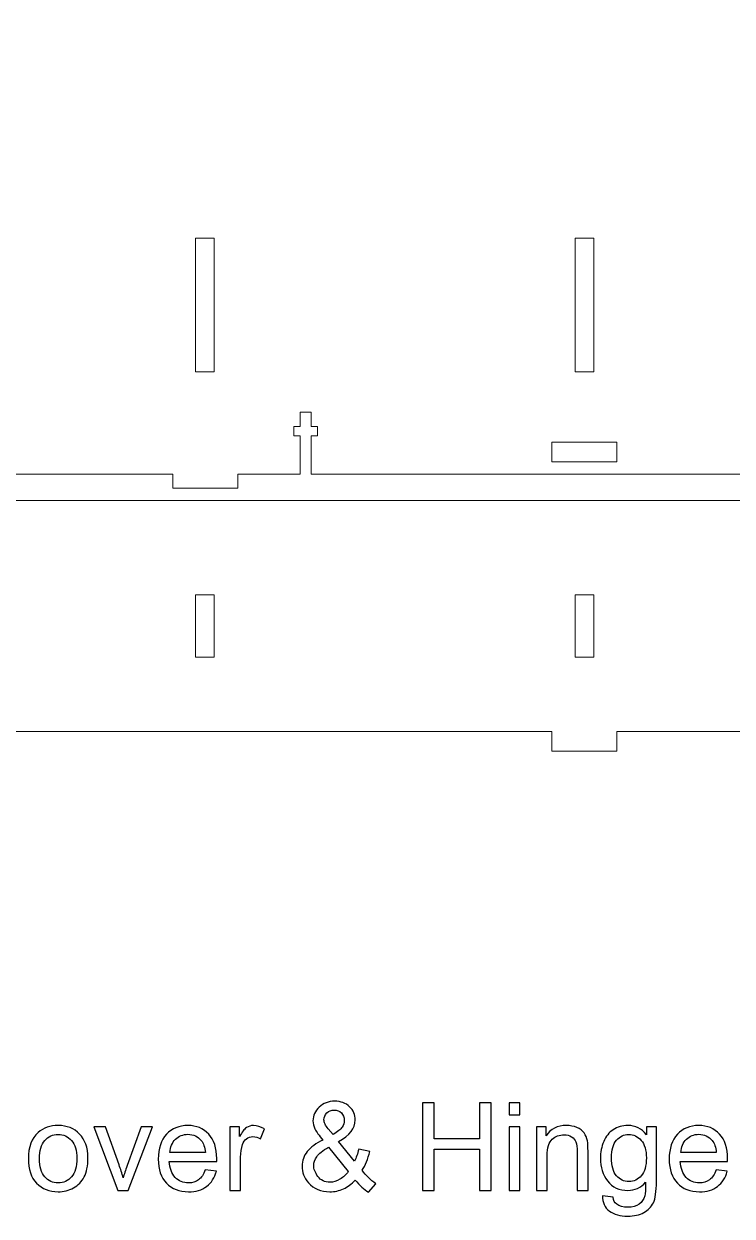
# Model space of a CAD drawing. Header units: centimetres. Extents: x -49.2 to 49.2, y -49.4 to 49.4.
# Drawn here: x 15.51 to 26.89, y 11.04 to 30.21 of the extents above; entities that cross this region are included whole.
import ezdxf

# ---------------------------------------------------------------- set-up
doc = ezdxf.new("R2010")
doc.units = ezdxf.units.CM
doc.header["$MEASUREMENT"] = 0
doc.layers.add('layer 1', color=7, linetype='Continuous')

msp = doc.modelspace()

# ---------------------------------------------------------------- linework, layer by layer
at = {"layer": 'layer 1', "color": 250, "lineweight": 0}
for points, knots in [([(12.31742, 22.74569), (12.31742, 22.74569), (12.31742, 23.50875), (12.31742, 23.50875), (12.31742, 23.50875), (12.31742, 23.50875), (12.00242, 23.50875), (12.00242, 23.50875), (12.00242, 23.50875), (12.00242, 24.84467), (12.00242, 25.43116), (12.00242, 26.76708), (12.00242, 26.76708), (12.00242, 26.76708), (12.31742, 26.76708), (12.31742, 26.76708), (12.31742, 26.76708), (12.31742, 26.76708), (12.31742, 27.81319), (12.31742, 27.81319), (12.31742, 27.81319), (12.31742, 27.81319), (12.00242, 27.81319), (12.00242, 27.81319), (12.00242, 27.81319), (12.00242, 31.34978), (12.00242, 34.67284), (12.00242, 37.52819), (12.00242, 37.52819), (12.00242, 37.52819), (12.31742, 37.52819), (12.31742, 37.52819), (12.31742, 37.52819), (12.31742, 37.52819), (12.31742, 38.5743), (12.31742, 38.5743), (12.31742, 38.5743), (12.31742, 38.5743), (12.00242, 38.5743), (12.00242, 38.5743), (12.00242, 38.5743), (12.00242, 39.91022), (12.00242, 40.49671), (12.00242, 41.83263), (12.00242, 41.83263), (12.00242, 41.83263), (12.31742, 41.83263), (12.31742, 41.83263), (12.31742, 41.83263), (12.31742, 41.83263), (12.31742, 42.37069), (12.31742, 42.37069), (12.31742, 42.37069), (12.31742, 42.37069), (12.85513, 42.37069), (12.85513, 42.37069), (12.85513, 42.37069), (12.85513, 42.37069), (12.85513, 42.05569), (12.85513, 42.05569), (12.85513, 42.05569), (14.99499, 42.05569), (16.19796, 42.05569), (17.90221, 42.05569), (17.90221, 42.05569), (17.90221, 42.05569), (17.90221, 42.37069), (17.90221, 42.37069), (17.90221, 42.37069), (17.90221, 42.37069), (18.94763, 42.37069), (18.94763, 42.37069), (18.94763, 42.37069), (18.94763, 42.37069), (18.94763, 42.05569), (18.94763, 42.05569), (18.94763, 42.05569), (22.89567, 42.05569), (26.13917, 42.05569), (30.08721, 42.05569), (30.08721, 42.05569), (30.08721, 42.05569), (30.08721, 42.37069), (30.08721, 42.37069), (30.08721, 42.37069), (30.08721, 42.37069), (31.13263, 42.37069), (31.13263, 42.37069), (31.13263, 42.37069), (31.13263, 42.37069), (31.13263, 42.05569), (31.13263, 42.05569), (31.13263, 42.05569), (32.83688, 42.05569), (34.03985, 42.05569), (36.17971, 42.05569), (36.17971, 42.05569), (36.17971, 42.05569), (36.17971, 42.37069), (36.17971, 42.37069), (36.17971, 42.37069), (36.17971, 42.37069), (36.71742, 42.37069), (36.71742, 42.37069), (36.71742, 42.37069), (36.71742, 42.37069), (36.71742, 41.83263), (36.71742, 41.83263), (36.71742, 41.83263), (36.71742, 41.83263), (37.03242, 41.83263), (37.03242, 41.83263), (37.03242, 41.83263), (37.03242, 40.49671), (37.03242, 39.91022), (37.03242, 38.5743), (37.03242, 38.5743), (37.03242, 38.5743), (36.71742, 38.5743), (36.71742, 38.5743), (36.71742, 38.5743), (36.71742, 38.5743), (36.71742, 37.52819), (36.71742, 37.52819), (36.71742, 37.52819), (36.71742, 37.52819), (37.03242, 37.52819), (37.03242, 37.52819), (37.03242, 37.52819), (37.03242, 34.67284), (37.03242, 31.34978), (37.03242, 27.81319), (37.03242, 27.81319), (37.03242, 27.81319), (36.71742, 27.81319), (36.71742, 27.81319), (36.71742, 27.81319), (36.71742, 27.81319), (36.71742, 26.76708), (36.71742, 26.76708), (36.71742, 26.76708), (36.71742, 26.76708), (37.03242, 26.76708), (37.03242, 26.76708), (37.03242, 26.76708), (37.03242, 25.43116), (37.03242, 24.84467), (37.03242, 23.50875), (37.03242, 23.50875), (37.03242, 23.50875), (36.71742, 23.50875), (36.71742, 23.50875), (36.71742, 23.50875), (36.71742, 23.50875), (36.71742, 22.74569), (36.71742, 22.74569), (36.71742, 22.74569), (36.71742, 22.74569), (36.17971, 22.74569), (36.17971, 22.74569), (36.17971, 22.74569), (36.17971, 22.74569), (36.17971, 22.97069), (36.17971, 22.97069), (36.17971, 22.97069), (34.03985, 22.97069), (32.83688, 22.97069), (31.13263, 22.97069), (31.13263, 22.97069), (31.13263, 22.97069), (31.13263, 22.74569), (31.13263, 22.74569), (31.13263, 22.74569), (31.13263, 22.74569), (30.08721, 22.74569), (30.08721, 22.74569), (30.08721, 22.74569), (30.08721, 22.74569), (30.08721, 22.97069), (30.08721, 22.97069), (30.08721, 22.97069), (30.08721, 22.97069), (29.08721, 22.97069), (29.08721, 22.97069), (29.08721, 22.97069), (29.08721, 22.97069), (29.08721, 23.58569), (29.08721, 23.58569), (29.08721, 23.58569), (29.08721, 23.58569), (29.1872, 23.58569), (29.1872, 23.58569), (29.1872, 23.58569), (29.1872, 23.58569), (29.1872, 23.73569), (29.1872, 23.73569), (29.1872, 23.73569), (29.1872, 23.73569), (29.08721, 23.73569), (29.08721, 23.73569), (29.08721, 23.73569), (29.08721, 23.73569), (29.08721, 23.97069), (29.08721, 23.97069), (29.08721, 23.97069), (29.08721, 23.97069), (28.90721, 23.97069), (28.90721, 23.97069), (28.90721, 23.97069), (28.90721, 23.97069), (28.90721, 23.73569), (28.90721, 23.73569), (28.90721, 23.73569), (28.90721, 23.73569), (28.8072, 23.73569), (28.8072, 23.73569), (28.8072, 23.73569), (28.8072, 23.73569), (28.8072, 23.58569), (28.8072, 23.58569), (28.8072, 23.58569), (28.8072, 23.58569), (28.90721, 23.58569), (28.90721, 23.58569), (28.90721, 23.58569), (28.90721, 23.58569), (28.90721, 22.97069), (28.90721, 22.97069), (28.90721, 22.97069), (28.90721, 22.97069), (20.12763, 22.97069), (20.12763, 22.97069), (20.12763, 22.97069), (20.12763, 22.97069), (20.12763, 23.58569), (20.12763, 23.58569), (20.12763, 23.58569), (20.12763, 23.58569), (20.22762, 23.58569), (20.22762, 23.58569), (20.22762, 23.58569), (20.22762, 23.58569), (20.22762, 23.73569), (20.22762, 23.73569), (20.22762, 23.73569), (20.22762, 23.73569), (20.12763, 23.73569), (20.12763, 23.73569), (20.12763, 23.73569), (20.12763, 23.73569), (20.12763, 23.97069), (20.12763, 23.97069), (20.12763, 23.97069), (20.12763, 23.97069), (19.94763, 23.97069), (19.94763, 23.97069), (19.94763, 23.97069), (19.94763, 23.97069), (19.94763, 23.73569), (19.94763, 23.73569), (19.94763, 23.73569), (19.94763, 23.73569), (19.84762, 23.73569), (19.84762, 23.73569), (19.84762, 23.73569), (19.84762, 23.73569), (19.84762, 23.58569), (19.84762, 23.58569), (19.84762, 23.58569), (19.84762, 23.58569), (19.94763, 23.58569), (19.94763, 23.58569), (19.94763, 23.58569), (19.94763, 23.58569), (19.94763, 22.97069), (19.94763, 22.97069), (19.94763, 22.97069), (19.94763, 22.97069), (18.94763, 22.97069), (18.94763, 22.97069), (18.94763, 22.97069), (18.94763, 22.97069), (18.94763, 22.74569), (18.94763, 22.74569), (18.94763, 22.74569), (18.94763, 22.74569), (17.90221, 22.74569), (17.90221, 22.74569), (17.90221, 22.74569), (17.90221, 22.74569), (17.90221, 22.97069), (17.90221, 22.97069), (17.90221, 22.97069), (16.19796, 22.97069), (14.99499, 22.97069), (12.85513, 22.97069), (12.85513, 22.97069), (12.85513, 22.97069), (12.85513, 22.74569), (12.85513, 22.74569), (12.85513, 22.74569), (12.85513, 22.74569), (12.31742, 22.74569), (12.31742, 22.74569)], [0, 0, 0, 0, 0.01298701, 0.01298701, 0.01298701, 0.01298701, 0.02597403, 0.02597403, 0.02597403, 0.02597403, 0.03896104, 0.03896104, 0.03896104, 0.03896104, 0.05194805, 0.05194805, 0.05194805, 0.05194805, 0.06493506, 0.06493506, 0.06493506, 0.06493506, 0.07792208, 0.07792208, 0.07792208, 0.07792208, 0.09090909, 0.09090909, 0.09090909, 0.09090909, 0.1038961, 0.1038961, 0.1038961, 0.1038961, 0.11688312, 0.11688312, 0.11688312, 0.11688312, 0.12987013, 0.12987013, 0.12987013, 0.12987013, 0.14285714, 0.14285714, 0.14285714, 0.14285714, 0.15584416, 0.15584416, 0.15584416, 0.15584416, 0.16883117, 0.16883117, 0.16883117, 0.16883117, 0.18181818, 0.18181818, 0.18181818, 0.18181818, 0.19480519, 0.19480519, 0.19480519, 0.19480519, 0.20779221, 0.20779221, 0.20779221, 0.20779221, 0.22077922, 0.22077922, 0.22077922, 0.22077922, 0.23376623, 0.23376623, 0.23376623, 0.23376623, 0.24675325, 0.24675325, 0.24675325, 0.24675325, 0.25974026, 0.25974026, 0.25974026, 0.25974026, 0.27272727, 0.27272727, 0.27272727, 0.27272727, 0.28571429, 0.28571429, 0.28571429, 0.28571429, 0.2987013, 0.2987013, 0.2987013, 0.2987013, 0.31168831, 0.31168831, 0.31168831, 0.31168831, 0.32467532, 0.32467532, 0.32467532, 0.32467532, 0.33766234, 0.33766234, 0.33766234, 0.33766234, 0.35064935, 0.35064935, 0.35064935, 0.35064935, 0.36363636, 0.36363636, 0.36363636, 0.36363636, 0.37662338, 0.37662338, 0.37662338, 0.37662338, 0.38961039, 0.38961039, 0.38961039, 0.38961039, 0.4025974, 0.4025974, 0.4025974, 0.4025974, 0.41558442, 0.41558442, 0.41558442, 0.41558442, 0.42857143, 0.42857143, 0.42857143, 0.42857143, 0.44155844, 0.44155844, 0.44155844, 0.44155844, 0.45454545, 0.45454545, 0.45454545, 0.45454545, 0.46753247, 0.46753247, 0.46753247, 0.46753247, 0.48051948, 0.48051948, 0.48051948, 0.48051948, 0.49350649, 0.49350649, 0.49350649, 0.49350649, 0.50649351, 0.50649351, 0.50649351, 0.50649351, 0.51948052, 0.51948052, 0.51948052, 0.51948052, 0.53246753, 0.53246753, 0.53246753, 0.53246753, 0.54545455, 0.54545455, 0.54545455, 0.54545455, 0.55844156, 0.55844156, 0.55844156, 0.55844156, 0.57142857, 0.57142857, 0.57142857, 0.57142857, 0.58441558, 0.58441558, 0.58441558, 0.58441558, 0.5974026, 0.5974026, 0.5974026, 0.5974026, 0.61038961, 0.61038961, 0.61038961, 0.61038961, 0.62337662, 0.62337662, 0.62337662, 0.62337662, 0.63636364, 0.63636364, 0.63636364, 0.63636364, 0.64935065, 0.64935065, 0.64935065, 0.64935065, 0.66233766, 0.66233766, 0.66233766, 0.66233766, 0.67532468, 0.67532468, 0.67532468, 0.67532468, 0.68831169, 0.68831169, 0.68831169, 0.68831169, 0.7012987, 0.7012987, 0.7012987, 0.7012987, 0.71428571, 0.71428571, 0.71428571, 0.71428571, 0.72727273, 0.72727273, 0.72727273, 0.72727273, 0.74025974, 0.74025974, 0.74025974, 0.74025974, 0.75324675, 0.75324675, 0.75324675, 0.75324675, 0.76623377, 0.76623377, 0.76623377, 0.76623377, 0.77922078, 0.77922078, 0.77922078, 0.77922078, 0.79220779, 0.79220779, 0.79220779, 0.79220779, 0.80519481, 0.80519481, 0.80519481, 0.80519481, 0.81818182, 0.81818182, 0.81818182, 0.81818182, 0.83116883, 0.83116883, 0.83116883, 0.83116883, 0.84415584, 0.84415584, 0.84415584, 0.84415584, 0.85714286, 0.85714286, 0.85714286, 0.85714286, 0.87012987, 0.87012987, 0.87012987, 0.87012987, 0.88311688, 0.88311688, 0.88311688, 0.88311688, 0.8961039, 0.8961039, 0.8961039, 0.8961039, 0.90909091, 0.90909091, 0.90909091, 0.90909091, 0.92207792, 0.92207792, 0.92207792, 0.92207792, 0.93506494, 0.93506494, 0.93506494, 0.93506494, 0.94805195, 0.94805195, 0.94805195, 0.94805195, 0.96103896, 0.96103896, 0.96103896, 0.96103896, 0.97402597, 0.97402597, 0.97402597, 0.97402597, 1, 1, 1, 1]), ([(18.56742, 26.76708), (18.56742, 26.76708), (18.26742, 26.76708), (18.26742, 26.76708), (18.26742, 26.76708), (18.26742, 26.76708), (18.26742, 24.61486), (18.26742, 24.61486), (18.26742, 24.61486), (18.26742, 24.61486), (18.56742, 24.61486), (18.56742, 24.61486), (18.56742, 24.61486), (18.56742, 24.61486), (18.56742, 26.76708), (18.56742, 26.76708)], [0, 0, 0, 0, 0.2, 0.2, 0.2, 0.2, 0.4, 0.4, 0.4, 0.4, 0.6, 0.6, 0.6, 0.6, 1, 1, 1, 1]), ([(24.66742, 26.76708), (24.66742, 26.76708), (24.36742, 26.76708), (24.36742, 26.76708), (24.36742, 26.76708), (24.36742, 26.76708), (24.36742, 24.61486), (24.36742, 24.61486), (24.36742, 24.61486), (24.36742, 24.61486), (24.66742, 24.61486), (24.66742, 24.61486), (24.66742, 24.61486), (24.66742, 24.61486), (24.66742, 26.76708), (24.66742, 26.76708)], [0, 0, 0, 0, 0.2, 0.2, 0.2, 0.2, 0.4, 0.4, 0.4, 0.4, 0.6, 0.6, 0.6, 0.6, 1, 1, 1, 1]), ([(25.04013, 23.48569), (25.04013, 23.48569), (23.99471, 23.48569), (23.99471, 23.48569), (23.99471, 23.48569), (23.99471, 23.48569), (23.99471, 23.17069), (23.99471, 23.17069), (23.99471, 23.17069), (23.99471, 23.17069), (25.04013, 23.17069), (25.04013, 23.17069), (25.04013, 23.17069), (25.04013, 23.17069), (25.04013, 23.48569), (25.04013, 23.48569)], [0, 0, 0, 0, 0.2, 0.2, 0.2, 0.2, 0.4, 0.4, 0.4, 0.4, 0.6, 0.6, 0.6, 0.6, 1, 1, 1, 1]), ([(12.31742, 18.83069), (12.31742, 18.83069), (12.31742, 21.44194), (12.31742, 21.44194), (12.31742, 21.44194), (12.31742, 21.44194), (12.00242, 21.44194), (12.00242, 21.44194), (12.00242, 21.44194), (12.00242, 21.44194), (12.00242, 22.16194), (12.00242, 22.16194), (12.00242, 22.16194), (12.00242, 22.16194), (12.31742, 22.16194), (12.31742, 22.16194), (12.31742, 22.16194), (12.31742, 22.16194), (12.31742, 22.54569), (12.31742, 22.54569), (12.31742, 22.54569), (20.45075, 22.54569), (28.58409, 22.54569), (36.71742, 22.54569), (36.71742, 22.54569), (36.71742, 22.54569), (36.71742, 22.16194), (36.71742, 22.16194), (36.71742, 22.16194), (36.71742, 22.16194), (37.03242, 22.16194), (37.03242, 22.16194), (37.03242, 22.16194), (37.03242, 22.16194), (37.03242, 21.44194), (37.03242, 21.44194), (37.03242, 21.44194), (37.03242, 21.44194), (36.71742, 21.44194), (36.71742, 21.44194), (36.71742, 21.44194), (36.71742, 21.44194), (36.71742, 18.83069), (36.71742, 18.83069), (36.71742, 18.83069), (36.71742, 18.83069), (36.17971, 18.83069), (36.17971, 18.83069), (36.17971, 18.83069), (36.17971, 18.83069), (36.17971, 18.51569), (36.17971, 18.51569), (36.17971, 18.51569), (36.17971, 18.51569), (35.13429, 18.51569), (35.13429, 18.51569), (35.13429, 18.51569), (35.13429, 18.51569), (35.13429, 18.83069), (35.13429, 18.83069), (35.13429, 18.83069), (35.13429, 18.83069), (25.04013, 18.83069), (25.04013, 18.83069), (25.04013, 18.83069), (25.04013, 18.83069), (25.04013, 18.51569), (25.04013, 18.51569), (25.04013, 18.51569), (25.04013, 18.51569), (23.99471, 18.51569), (23.99471, 18.51569), (23.99471, 18.51569), (23.99471, 18.51569), (23.99471, 18.83069), (23.99471, 18.83069), (23.99471, 18.83069), (23.99471, 18.83069), (13.90055, 18.83069), (13.90055, 18.83069), (13.90055, 18.83069), (13.90055, 18.83069), (13.90055, 18.51569), (13.90055, 18.51569), (13.90055, 18.51569), (13.90055, 18.51569), (12.85513, 18.51569), (12.85513, 18.51569), (12.85513, 18.51569), (12.85513, 18.51569), (12.85513, 18.83069), (12.85513, 18.83069), (12.85513, 18.83069), (12.85513, 18.83069), (12.31742, 18.83069), (12.31742, 18.83069)], [0, 0, 0, 0, 0.04, 0.04, 0.04, 0.04, 0.08, 0.08, 0.08, 0.08, 0.12, 0.12, 0.12, 0.12, 0.16, 0.16, 0.16, 0.16, 0.2, 0.2, 0.2, 0.2, 0.24, 0.24, 0.24, 0.24, 0.28, 0.28, 0.28, 0.28, 0.32, 0.32, 0.32, 0.32, 0.36, 0.36, 0.36, 0.36, 0.4, 0.4, 0.4, 0.4, 0.44, 0.44, 0.44, 0.44, 0.48, 0.48, 0.48, 0.48, 0.52, 0.52, 0.52, 0.52, 0.56, 0.56, 0.56, 0.56, 0.6, 0.6, 0.6, 0.6, 0.64, 0.64, 0.64, 0.64, 0.68, 0.68, 0.68, 0.68, 0.72, 0.72, 0.72, 0.72, 0.76, 0.76, 0.76, 0.76, 0.8, 0.8, 0.8, 0.8, 0.84, 0.84, 0.84, 0.84, 0.88, 0.88, 0.88, 0.88, 0.92, 0.92, 0.92, 0.92, 1, 1, 1, 1]), ([(18.56742, 21.03069), (18.56742, 21.03069), (18.26742, 21.03069), (18.26742, 21.03069), (18.26742, 21.03069), (18.26742, 21.03069), (18.26742, 20.03069), (18.26742, 20.03069), (18.26742, 20.03069), (18.26742, 20.03069), (18.56742, 20.03069), (18.56742, 20.03069), (18.56742, 20.03069), (18.56742, 20.03069), (18.56742, 21.03069), (18.56742, 21.03069)], [0, 0, 0, 0, 0.2, 0.2, 0.2, 0.2, 0.4, 0.4, 0.4, 0.4, 0.6, 0.6, 0.6, 0.6, 1, 1, 1, 1]), ([(24.66742, 21.03069), (24.66742, 21.03069), (24.36742, 21.03069), (24.36742, 21.03069), (24.36742, 21.03069), (24.36742, 21.03069), (24.36742, 20.03069), (24.36742, 20.03069), (24.36742, 20.03069), (24.36742, 20.03069), (24.66742, 20.03069), (24.66742, 20.03069), (24.66742, 20.03069), (24.66742, 20.03069), (24.66742, 21.03069), (24.66742, 21.03069)], [0, 0, 0, 0, 0.2, 0.2, 0.2, 0.2, 0.4, 0.4, 0.4, 0.4, 0.6, 0.6, 0.6, 0.6, 1, 1, 1, 1])]:
    msp.add_open_spline(points, degree=3, knots=knots, dxfattribs=at)
at = {"layer": 'layer 1', "color": 250}
for points, knots in [([(20.83209, 11.62014), (20.77495, 11.55709), (20.71256, 11.50981), (20.64524, 11.47828), (20.64524, 11.47828), (20.57793, 11.44676), (20.50503, 11.431), (20.42654, 11.431), (20.42654, 11.431), (20.28206, 11.431), (20.16745, 11.4796), (20.08273, 11.5768), (20.08273, 11.5768), (20.0141, 11.65626), (19.97962, 11.7446), (19.97962, 11.84246), (19.97962, 11.84246), (19.97962, 11.92948), (20.00753, 12.00796), (20.06369, 12.0779), (20.06369, 12.0779), (20.11984, 12.14818), (20.2039, 12.20958), (20.31522, 12.26278), (20.31522, 12.26278), (20.25119, 12.33568), (20.2085, 12.39512), (20.18716, 12.44076), (20.18716, 12.44076), (20.16581, 12.48608), (20.15498, 12.53008), (20.15498, 12.57244), (20.15498, 12.57244), (20.15498, 12.65716), (20.18814, 12.73072), (20.2548, 12.79311), (20.2548, 12.79311), (20.32114, 12.85583), (20.40487, 12.88703), (20.50601, 12.88703), (20.50601, 12.88703), (20.60223, 12.88703), (20.68137, 12.85747), (20.74277, 12.79836), (20.74277, 12.79836), (20.80418, 12.73926), (20.83472, 12.668), (20.83472, 12.58525), (20.83472, 12.58525), (20.83472, 12.45094), (20.7454, 12.33601), (20.56643, 12.24111), (20.56643, 12.24111), (20.56643, 12.24111), (20.82191, 11.92061), (20.82191, 11.92061), (20.82191, 11.92061), (20.85114, 11.97709), (20.8738, 12.04244), (20.88989, 12.11698), (20.88989, 12.11698), (20.88989, 12.11698), (21.06918, 12.07823), (21.06918, 12.07823), (21.06918, 12.07823), (21.03831, 11.95542), (20.99661, 11.85493), (20.94374, 11.77645), (20.94374, 11.77645), (21.00843, 11.69074), (21.08199, 11.61883), (21.16375, 11.56038), (21.16375, 11.56038), (21.16375, 11.56038), (21.04751, 11.42312), (21.04751, 11.42312), (21.04751, 11.42312), (20.97789, 11.46745), (20.90631, 11.53345), (20.83209, 11.62014)], [0, 0, 0, 0, 0.04761905, 0.04761905, 0.04761905, 0.04761905, 0.0952381, 0.0952381, 0.0952381, 0.0952381, 0.14285714, 0.14285714, 0.14285714, 0.14285714, 0.19047619, 0.19047619, 0.19047619, 0.19047619, 0.23809524, 0.23809524, 0.23809524, 0.23809524, 0.28571429, 0.28571429, 0.28571429, 0.28571429, 0.33333333, 0.33333333, 0.33333333, 0.33333333, 0.38095238, 0.38095238, 0.38095238, 0.38095238, 0.42857143, 0.42857143, 0.42857143, 0.42857143, 0.47619048, 0.47619048, 0.47619048, 0.47619048, 0.52380952, 0.52380952, 0.52380952, 0.52380952, 0.57142857, 0.57142857, 0.57142857, 0.57142857, 0.61904762, 0.61904762, 0.61904762, 0.61904762, 0.66666667, 0.66666667, 0.66666667, 0.66666667, 0.71428571, 0.71428571, 0.71428571, 0.71428571, 0.76190476, 0.76190476, 0.76190476, 0.76190476, 0.80952381, 0.80952381, 0.80952381, 0.80952381, 0.85714286, 0.85714286, 0.85714286, 0.85714286, 0.9047619, 0.9047619, 0.9047619, 0.9047619, 1, 1, 1, 1]), ([(21.91607, 11.45267), (21.91607, 11.45267), (21.91607, 12.86338), (21.91607, 12.86338), (21.91607, 12.86338), (21.91607, 12.86338), (22.10325, 12.86338), (22.10325, 12.86338), (22.10325, 12.86338), (22.10325, 12.86338), (22.10325, 12.28215), (22.10325, 12.28215), (22.10325, 12.28215), (22.10325, 12.28215), (22.83225, 12.28215), (22.83225, 12.28215), (22.83225, 12.28215), (22.83225, 12.28215), (22.83225, 12.86338), (22.83225, 12.86338), (22.83225, 12.86338), (22.83225, 12.86338), (23.01942, 12.86338), (23.01942, 12.86338), (23.01942, 12.86338), (23.01942, 12.86338), (23.01942, 11.45267), (23.01942, 11.45267), (23.01942, 11.45267), (23.01942, 11.45267), (22.83225, 11.45267), (22.83225, 11.45267), (22.83225, 11.45267), (22.83225, 11.45267), (22.83225, 12.11665), (22.83225, 12.11665), (22.83225, 12.11665), (22.83225, 12.11665), (22.10325, 12.11665), (22.10325, 12.11665), (22.10325, 12.11665), (22.10325, 12.11665), (22.10325, 11.45267), (22.10325, 11.45267), (22.10325, 11.45267), (22.10325, 11.45267), (21.91607, 11.45267), (21.91607, 11.45267)], [0, 0, 0, 0, 0.07692308, 0.07692308, 0.07692308, 0.07692308, 0.15384615, 0.15384615, 0.15384615, 0.15384615, 0.23076923, 0.23076923, 0.23076923, 0.23076923, 0.30769231, 0.30769231, 0.30769231, 0.30769231, 0.38461538, 0.38461538, 0.38461538, 0.38461538, 0.46153846, 0.46153846, 0.46153846, 0.46153846, 0.53846154, 0.53846154, 0.53846154, 0.53846154, 0.61538462, 0.61538462, 0.61538462, 0.61538462, 0.69230769, 0.69230769, 0.69230769, 0.69230769, 0.76923077, 0.76923077, 0.76923077, 0.76923077, 0.84615385, 0.84615385, 0.84615385, 0.84615385, 1, 1, 1, 1]), ([(23.30938, 12.66636), (23.30938, 12.66636), (23.30938, 12.86338), (23.30938, 12.86338), (23.30938, 12.86338), (23.30938, 12.86338), (23.48276, 12.86338), (23.48276, 12.86338), (23.48276, 12.86338), (23.48276, 12.86338), (23.48276, 12.66636), (23.48276, 12.66636), (23.48276, 12.66636), (23.48276, 12.66636), (23.30938, 12.66636), (23.30938, 12.66636)], [0, 0, 0, 0, 0.2, 0.2, 0.2, 0.2, 0.4, 0.4, 0.4, 0.4, 0.6, 0.6, 0.6, 0.6, 1, 1, 1, 1]), ([(20.47744, 12.35275), (20.55297, 12.39741), (20.60157, 12.43616), (20.6239, 12.46966), (20.6239, 12.46966), (20.64623, 12.50315), (20.65739, 12.54026), (20.65739, 12.58098), (20.65739, 12.58098), (20.65739, 12.62925), (20.64196, 12.66865), (20.61142, 12.69919), (20.61142, 12.69919), (20.58088, 12.72973), (20.54246, 12.74517), (20.49682, 12.74517), (20.49682, 12.74517), (20.44986, 12.74517), (20.41045, 12.73006), (20.37926, 12.69985), (20.37926, 12.69985), (20.34806, 12.66964), (20.3323, 12.63253), (20.3323, 12.58853), (20.3323, 12.58853), (20.3323, 12.56686), (20.33788, 12.54354), (20.34938, 12.51957), (20.34938, 12.51957), (20.36054, 12.49527), (20.37729, 12.46966), (20.39995, 12.44273), (20.39995, 12.44273), (20.39995, 12.44273), (20.47744, 12.35275), (20.47744, 12.35275)], [0, 0, 0, 0, 0.1, 0.1, 0.1, 0.1, 0.2, 0.2, 0.2, 0.2, 0.3, 0.3, 0.3, 0.3, 0.4, 0.4, 0.4, 0.4, 0.5, 0.5, 0.5, 0.5, 0.6, 0.6, 0.6, 0.6, 0.7, 0.7, 0.7, 0.7, 0.8, 0.8, 0.8, 0.8, 1, 1, 1, 1]), ([(15.57968, 11.96396), (15.57968, 12.15277), (15.63222, 12.29266), (15.73763, 12.38362), (15.73763, 12.38362), (15.82531, 12.45915), (15.93269, 12.49691), (16.05911, 12.49691), (16.05911, 12.49691), (16.19933, 12.49691), (16.31426, 12.45094), (16.40358, 12.35899), (16.40358, 12.35899), (16.49257, 12.26738), (16.53723, 12.14029), (16.53723, 11.9784), (16.53723, 11.9784), (16.53723, 11.84705), (16.51753, 11.74394), (16.47812, 11.66874), (16.47812, 11.66874), (16.43872, 11.59354), (16.38125, 11.53509), (16.30572, 11.49339), (16.30572, 11.49339), (16.23052, 11.45168), (16.1481, 11.431), (16.05911, 11.431), (16.05911, 11.431), (15.91594, 11.431), (15.80035, 11.47664), (15.71202, 11.56826), (15.71202, 11.56826), (15.62368, 11.65988), (15.57968, 11.79188), (15.57968, 11.96396)], [0, 0, 0, 0, 0.1, 0.1, 0.1, 0.1, 0.2, 0.2, 0.2, 0.2, 0.3, 0.3, 0.3, 0.3, 0.4, 0.4, 0.4, 0.4, 0.5, 0.5, 0.5, 0.5, 0.6, 0.6, 0.6, 0.6, 0.7, 0.7, 0.7, 0.7, 0.8, 0.8, 0.8, 0.8, 1, 1, 1, 1]), ([(17.01995, 11.45267), (17.01995, 11.45267), (16.6341, 12.47524), (16.6341, 12.47524), (16.6341, 12.47524), (16.6341, 12.47524), (16.81964, 12.47524), (16.81964, 12.47524), (16.81964, 12.47524), (16.81964, 12.47524), (17.03834, 11.86281), (17.03834, 11.86281), (17.03834, 11.86281), (17.06198, 11.79681), (17.08398, 11.72818), (17.10401, 11.65692), (17.10401, 11.65692), (17.11945, 11.71078), (17.14079, 11.77547), (17.1687, 11.85132), (17.1687, 11.85132), (17.1687, 11.85132), (17.39594, 12.47524), (17.39594, 12.47524), (17.39594, 12.47524), (17.39594, 12.47524), (17.57392, 12.47524), (17.57392, 12.47524), (17.57392, 12.47524), (17.57392, 12.47524), (17.18676, 11.45267), (17.18676, 11.45267), (17.18676, 11.45267), (17.18676, 11.45267), (17.01995, 11.45267), (17.01995, 11.45267)], [0, 0, 0, 0, 0.1, 0.1, 0.1, 0.1, 0.2, 0.2, 0.2, 0.2, 0.3, 0.3, 0.3, 0.3, 0.4, 0.4, 0.4, 0.4, 0.5, 0.5, 0.5, 0.5, 0.6, 0.6, 0.6, 0.6, 0.7, 0.7, 0.7, 0.7, 0.8, 0.8, 0.8, 0.8, 1, 1, 1, 1]), ([(18.4231, 11.78368), (18.4231, 11.78368), (18.6024, 11.76003), (18.6024, 11.76003), (18.6024, 11.76003), (18.57449, 11.65594), (18.52227, 11.57483), (18.44609, 11.51736), (18.44609, 11.51736), (18.36991, 11.45989), (18.27271, 11.431), (18.15416, 11.431), (18.15416, 11.431), (18.00508, 11.431), (17.88686, 11.47697), (17.79951, 11.56892), (17.79951, 11.56892), (17.71216, 11.66053), (17.66849, 11.78959), (17.66849, 11.95542), (17.66849, 11.95542), (17.66849, 12.12683), (17.71249, 12.26015), (17.80083, 12.35473), (17.80083, 12.35473), (17.88916, 12.44963), (18.00376, 12.49691), (18.14464, 12.49691), (18.14464, 12.49691), (18.28092, 12.49691), (18.39224, 12.45061), (18.4786, 12.35768), (18.4786, 12.35768), (18.56496, 12.26475), (18.60831, 12.13406), (18.60831, 11.9656), (18.60831, 11.9656), (18.60831, 11.95542), (18.60798, 11.93998), (18.60732, 11.91962), (18.60732, 11.91962), (18.60732, 11.91962), (17.84581, 11.91962), (17.84581, 11.91962), (17.84581, 11.91962), (17.85238, 11.80765), (17.88391, 11.72161), (17.94104, 11.66218), (17.94104, 11.66218), (17.99785, 11.60274), (18.06911, 11.57286), (18.15416, 11.57286), (18.15416, 11.57286), (18.21754, 11.57286), (18.27172, 11.5896), (18.31638, 11.6231), (18.31638, 11.6231), (18.36137, 11.65659), (18.39683, 11.71012), (18.4231, 11.78368)], [0, 0, 0, 0, 0.0625, 0.0625, 0.0625, 0.0625, 0.125, 0.125, 0.125, 0.125, 0.1875, 0.1875, 0.1875, 0.1875, 0.25, 0.25, 0.25, 0.25, 0.3125, 0.3125, 0.3125, 0.3125, 0.375, 0.375, 0.375, 0.375, 0.4375, 0.4375, 0.4375, 0.4375, 0.5, 0.5, 0.5, 0.5, 0.5625, 0.5625, 0.5625, 0.5625, 0.625, 0.625, 0.625, 0.625, 0.6875, 0.6875, 0.6875, 0.6875, 0.75, 0.75, 0.75, 0.75, 0.8125, 0.8125, 0.8125, 0.8125, 0.875, 0.875, 0.875, 0.875, 1, 1, 1, 1]), ([(18.81946, 11.45267), (18.81946, 11.45267), (18.81946, 12.47524), (18.81946, 12.47524), (18.81946, 12.47524), (18.81946, 12.47524), (18.97511, 12.47524), (18.97511, 12.47524), (18.97511, 12.47524), (18.97511, 12.47524), (18.97511, 12.3186), (18.97511, 12.3186), (18.97511, 12.3186), (19.01484, 12.39118), (19.05162, 12.43912), (19.08544, 12.4621), (19.08544, 12.4621), (19.11927, 12.48542), (19.15637, 12.49691), (19.19676, 12.49691), (19.19676, 12.49691), (19.25522, 12.49691), (19.31465, 12.47852), (19.37507, 12.44207), (19.37507, 12.44207), (19.37507, 12.44207), (19.31334, 12.28215), (19.31334, 12.28215), (19.31334, 12.28215), (19.27131, 12.3058), (19.22927, 12.31762), (19.18724, 12.31762), (19.18724, 12.31762), (19.14948, 12.31762), (19.11565, 12.30613), (19.08577, 12.28347), (19.08577, 12.28347), (19.05589, 12.26081), (19.03455, 12.22928), (19.02174, 12.18889), (19.02174, 12.18889), (19.00236, 12.12749), (18.99284, 12.06017), (18.99284, 11.98694), (18.99284, 11.98694), (18.99284, 11.98694), (18.99284, 11.45267), (18.99284, 11.45267), (18.99284, 11.45267), (18.99284, 11.45267), (18.81946, 11.45267), (18.81946, 11.45267)], [0, 0, 0, 0, 0.07142857, 0.07142857, 0.07142857, 0.07142857, 0.14285714, 0.14285714, 0.14285714, 0.14285714, 0.21428571, 0.21428571, 0.21428571, 0.21428571, 0.28571429, 0.28571429, 0.28571429, 0.28571429, 0.35714286, 0.35714286, 0.35714286, 0.35714286, 0.42857143, 0.42857143, 0.42857143, 0.42857143, 0.5, 0.5, 0.5, 0.5, 0.57142857, 0.57142857, 0.57142857, 0.57142857, 0.64285714, 0.64285714, 0.64285714, 0.64285714, 0.71428571, 0.71428571, 0.71428571, 0.71428571, 0.78571429, 0.78571429, 0.78571429, 0.78571429, 0.85714286, 0.85714286, 0.85714286, 0.85714286, 1, 1, 1, 1]), ([(23.30938, 11.45267), (23.30938, 11.45267), (23.30938, 12.47524), (23.30938, 12.47524), (23.30938, 12.47524), (23.30938, 12.47524), (23.48276, 12.47524), (23.48276, 12.47524), (23.48276, 12.47524), (23.48276, 12.47524), (23.48276, 11.45267), (23.48276, 11.45267), (23.48276, 11.45267), (23.48276, 11.45267), (23.30938, 11.45267), (23.30938, 11.45267)], [0, 0, 0, 0, 0.2, 0.2, 0.2, 0.2, 0.4, 0.4, 0.4, 0.4, 0.6, 0.6, 0.6, 0.6, 1, 1, 1, 1]), ([(23.74711, 11.45267), (23.74711, 11.45267), (23.74711, 12.47524), (23.74711, 12.47524), (23.74711, 12.47524), (23.74711, 12.47524), (23.90276, 12.47524), (23.90276, 12.47524), (23.90276, 12.47524), (23.90276, 12.47524), (23.90276, 12.3301), (23.90276, 12.3301), (23.90276, 12.3301), (23.97763, 12.44142), (24.08599, 12.49691), (24.22753, 12.49691), (24.22753, 12.49691), (24.28926, 12.49691), (24.34574, 12.48575), (24.3973, 12.46375), (24.3973, 12.46375), (24.44885, 12.44175), (24.4876, 12.41252), (24.51321, 12.37673), (24.51321, 12.37673), (24.53883, 12.34093), (24.55689, 12.29824), (24.56707, 12.24899), (24.56707, 12.24899), (24.57331, 12.21681), (24.57659, 12.16065), (24.57659, 12.08053), (24.57659, 12.08053), (24.57659, 12.08053), (24.57659, 11.45267), (24.57659, 11.45267), (24.57659, 11.45267), (24.57659, 11.45267), (24.40321, 11.45267), (24.40321, 11.45267), (24.40321, 11.45267), (24.40321, 11.45267), (24.40321, 12.07396), (24.40321, 12.07396), (24.40321, 12.07396), (24.40321, 12.14456), (24.39664, 12.19743), (24.38318, 12.23224), (24.38318, 12.23224), (24.36971, 12.26705), (24.34574, 12.29496), (24.31159, 12.31598), (24.31159, 12.31598), (24.27744, 12.33666), (24.23705, 12.34717), (24.19108, 12.34717), (24.19108, 12.34717), (24.11752, 12.34717), (24.05414, 12.32386), (24.00062, 12.2769), (24.00062, 12.2769), (23.94709, 12.23027), (23.92049, 12.14128), (23.92049, 12.01058), (23.92049, 12.01058), (23.92049, 12.01058), (23.92049, 11.45267), (23.92049, 11.45267), (23.92049, 11.45267), (23.92049, 11.45267), (23.74711, 11.45267), (23.74711, 11.45267)], [0, 0, 0, 0, 0.05263158, 0.05263158, 0.05263158, 0.05263158, 0.10526316, 0.10526316, 0.10526316, 0.10526316, 0.15789474, 0.15789474, 0.15789474, 0.15789474, 0.21052632, 0.21052632, 0.21052632, 0.21052632, 0.26315789, 0.26315789, 0.26315789, 0.26315789, 0.31578947, 0.31578947, 0.31578947, 0.31578947, 0.36842105, 0.36842105, 0.36842105, 0.36842105, 0.42105263, 0.42105263, 0.42105263, 0.42105263, 0.47368421, 0.47368421, 0.47368421, 0.47368421, 0.52631579, 0.52631579, 0.52631579, 0.52631579, 0.57894737, 0.57894737, 0.57894737, 0.57894737, 0.63157895, 0.63157895, 0.63157895, 0.63157895, 0.68421053, 0.68421053, 0.68421053, 0.68421053, 0.73684211, 0.73684211, 0.73684211, 0.73684211, 0.78947368, 0.78947368, 0.78947368, 0.78947368, 0.84210526, 0.84210526, 0.84210526, 0.84210526, 0.89473684, 0.89473684, 0.89473684, 0.89473684, 1, 1, 1, 1]), ([(24.81106, 11.36795), (24.81106, 11.36795), (24.97853, 11.34431), (24.97853, 11.34431), (24.97853, 11.34431), (24.98542, 11.29242), (25.00513, 11.25466), (25.03731, 11.23069), (25.03731, 11.23069), (25.08033, 11.19883), (25.13911, 11.18274), (25.21365, 11.18274), (25.21365, 11.18274), (25.29377, 11.18274), (25.35583, 11.19883), (25.39951, 11.23069), (25.39951, 11.23069), (25.44318, 11.26254), (25.47274, 11.30753), (25.48817, 11.36499), (25.48817, 11.36499), (25.49704, 11.40013), (25.50131, 11.47401), (25.50065, 11.58665), (25.50065, 11.58665), (25.42479, 11.49733), (25.33055, 11.45267), (25.21759, 11.45267), (25.21759, 11.45267), (25.07704, 11.45267), (24.96802, 11.50324), (24.89118, 11.60471), (24.89118, 11.60471), (24.81401, 11.70585), (24.77559, 11.82735), (24.77559, 11.96888), (24.77559, 11.96888), (24.77559, 12.06641), (24.79332, 12.15638), (24.82846, 12.23881), (24.82846, 12.23881), (24.8636, 12.32123), (24.91482, 12.38461), (24.98181, 12.4296), (24.98181, 12.4296), (25.0488, 12.47458), (25.12761, 12.49691), (25.21824, 12.49691), (25.21824, 12.49691), (25.33876, 12.49691), (25.43826, 12.44766), (25.51641, 12.34914), (25.51641, 12.34914), (25.51641, 12.34914), (25.51641, 12.47524), (25.51641, 12.47524), (25.51641, 12.47524), (25.51641, 12.47524), (25.676, 12.47524), (25.676, 12.47524), (25.676, 12.47524), (25.676, 12.47524), (25.676, 11.59223), (25.676, 11.59223), (25.676, 11.59223), (25.676, 11.43297), (25.65991, 11.32033), (25.6274, 11.254), (25.6274, 11.254), (25.59522, 11.18767), (25.54367, 11.13513), (25.47372, 11.09671), (25.47372, 11.09671), (25.40345, 11.05829), (25.31709, 11.03891), (25.21463, 11.03891), (25.21463, 11.03891), (25.0928, 11.03891), (24.99462, 11.06617), (24.91975, 11.12101), (24.91975, 11.12101), (24.84455, 11.17552), (24.80843, 11.25794), (24.81106, 11.36795)], [0, 0, 0, 0, 0.04545455, 0.04545455, 0.04545455, 0.04545455, 0.09090909, 0.09090909, 0.09090909, 0.09090909, 0.13636364, 0.13636364, 0.13636364, 0.13636364, 0.18181818, 0.18181818, 0.18181818, 0.18181818, 0.22727273, 0.22727273, 0.22727273, 0.22727273, 0.27272727, 0.27272727, 0.27272727, 0.27272727, 0.31818182, 0.31818182, 0.31818182, 0.31818182, 0.36363636, 0.36363636, 0.36363636, 0.36363636, 0.40909091, 0.40909091, 0.40909091, 0.40909091, 0.45454545, 0.45454545, 0.45454545, 0.45454545, 0.5, 0.5, 0.5, 0.5, 0.54545455, 0.54545455, 0.54545455, 0.54545455, 0.59090909, 0.59090909, 0.59090909, 0.59090909, 0.63636364, 0.63636364, 0.63636364, 0.63636364, 0.68181818, 0.68181818, 0.68181818, 0.68181818, 0.72727273, 0.72727273, 0.72727273, 0.72727273, 0.77272727, 0.77272727, 0.77272727, 0.77272727, 0.81818182, 0.81818182, 0.81818182, 0.81818182, 0.86363636, 0.86363636, 0.86363636, 0.86363636, 0.90909091, 0.90909091, 0.90909091, 0.90909091, 1, 1, 1, 1]), ([(26.63618, 11.78368), (26.63618, 11.78368), (26.81548, 11.76003), (26.81548, 11.76003), (26.81548, 11.76003), (26.78757, 11.65594), (26.73535, 11.57483), (26.65917, 11.51736), (26.65917, 11.51736), (26.58299, 11.45989), (26.48579, 11.431), (26.36724, 11.431), (26.36724, 11.431), (26.21816, 11.431), (26.09994, 11.47697), (26.01259, 11.56892), (26.01259, 11.56892), (25.92524, 11.66053), (25.88157, 11.78959), (25.88157, 11.95542), (25.88157, 11.95542), (25.88157, 12.12683), (25.92557, 12.26015), (26.01391, 12.35473), (26.01391, 12.35473), (26.10224, 12.44963), (26.21684, 12.49691), (26.35772, 12.49691), (26.35772, 12.49691), (26.494, 12.49691), (26.60532, 12.45061), (26.69168, 12.35768), (26.69168, 12.35768), (26.77804, 12.26475), (26.82139, 12.13406), (26.82139, 11.9656), (26.82139, 11.9656), (26.82139, 11.95542), (26.82106, 11.93998), (26.8204, 11.91962), (26.8204, 11.91962), (26.8204, 11.91962), (26.05889, 11.91962), (26.05889, 11.91962), (26.05889, 11.91962), (26.06546, 11.80765), (26.09699, 11.72161), (26.15412, 11.66218), (26.15412, 11.66218), (26.21093, 11.60274), (26.28219, 11.57286), (26.36724, 11.57286), (26.36724, 11.57286), (26.43062, 11.57286), (26.4848, 11.5896), (26.52946, 11.6231), (26.52946, 11.6231), (26.57445, 11.65659), (26.60991, 11.71012), (26.63618, 11.78368)], [0, 0, 0, 0, 0.0625, 0.0625, 0.0625, 0.0625, 0.125, 0.125, 0.125, 0.125, 0.1875, 0.1875, 0.1875, 0.1875, 0.25, 0.25, 0.25, 0.25, 0.3125, 0.3125, 0.3125, 0.3125, 0.375, 0.375, 0.375, 0.375, 0.4375, 0.4375, 0.4375, 0.4375, 0.5, 0.5, 0.5, 0.5, 0.5625, 0.5625, 0.5625, 0.5625, 0.625, 0.625, 0.625, 0.625, 0.6875, 0.6875, 0.6875, 0.6875, 0.75, 0.75, 0.75, 0.75, 0.8125, 0.8125, 0.8125, 0.8125, 0.875, 0.875, 0.875, 0.875, 1, 1, 1, 1]), ([(15.757, 11.96363), (15.757, 11.83293), (15.78557, 11.73508), (15.84271, 11.67038), (15.84271, 11.67038), (15.90018, 11.60537), (15.97209, 11.57286), (16.05911, 11.57286), (16.05911, 11.57286), (16.14515, 11.57286), (16.21673, 11.60537), (16.2742, 11.67071), (16.2742, 11.67071), (16.33134, 11.73606), (16.35991, 11.83556), (16.35991, 11.96921), (16.35991, 11.96921), (16.35991, 12.09531), (16.33101, 12.19086), (16.27354, 12.25556), (16.27354, 12.25556), (16.21608, 12.32057), (16.14449, 12.35308), (16.05911, 12.35308), (16.05911, 12.35308), (15.97209, 12.35308), (15.90018, 12.3209), (15.84271, 12.25621), (15.84271, 12.25621), (15.78557, 12.19152), (15.757, 12.09399), (15.757, 11.96363)], [0, 0, 0, 0, 0.11111111, 0.11111111, 0.11111111, 0.11111111, 0.22222222, 0.22222222, 0.22222222, 0.22222222, 0.33333333, 0.33333333, 0.33333333, 0.33333333, 0.44444444, 0.44444444, 0.44444444, 0.44444444, 0.55555556, 0.55555556, 0.55555556, 0.55555556, 0.66666667, 0.66666667, 0.66666667, 0.66666667, 0.77777778, 0.77777778, 0.77777778, 0.77777778, 1, 1, 1, 1]), ([(17.85567, 12.06148), (17.85567, 12.06148), (18.42507, 12.06148), (18.42507, 12.06148), (18.42507, 12.06148), (18.41752, 12.14752), (18.39552, 12.21188), (18.35973, 12.2549), (18.35973, 12.2549), (18.30489, 12.32156), (18.2333, 12.35505), (18.14562, 12.35505), (18.14562, 12.35505), (18.06616, 12.35505), (17.9995, 12.32845), (17.94531, 12.27526), (17.94531, 12.27526), (17.89146, 12.22206), (17.86158, 12.1508), (17.85567, 12.06148)], [0, 0, 0, 0, 0.16666667, 0.16666667, 0.16666667, 0.16666667, 0.33333333, 0.33333333, 0.33333333, 0.33333333, 0.5, 0.5, 0.5, 0.5, 0.66666667, 0.66666667, 0.66666667, 0.66666667, 1, 1, 1, 1]), ([(24.95291, 11.98136), (24.95291, 11.84771), (24.97951, 11.75018), (25.03271, 11.68877), (25.03271, 11.68877), (25.08624, 11.62737), (25.1529, 11.5965), (25.23302, 11.5965), (25.23302, 11.5965), (25.31282, 11.5965), (25.37948, 11.62704), (25.43366, 11.68812), (25.43366, 11.68812), (25.48751, 11.7492), (25.51444, 11.84508), (25.51444, 11.97578), (25.51444, 11.97578), (25.51444, 12.10056), (25.48653, 12.19481), (25.43103, 12.25818), (25.43103, 12.25818), (25.37554, 12.32156), (25.30855, 12.35308), (25.23039, 12.35308), (25.23039, 12.35308), (25.15323, 12.35308), (25.08788, 12.32189), (25.0337, 12.2595), (25.0337, 12.2595), (24.97984, 12.1971), (24.95291, 12.1045), (24.95291, 11.98136)], [0, 0, 0, 0, 0.11111111, 0.11111111, 0.11111111, 0.11111111, 0.22222222, 0.22222222, 0.22222222, 0.22222222, 0.33333333, 0.33333333, 0.33333333, 0.33333333, 0.44444444, 0.44444444, 0.44444444, 0.44444444, 0.55555556, 0.55555556, 0.55555556, 0.55555556, 0.66666667, 0.66666667, 0.66666667, 0.66666667, 0.77777778, 0.77777778, 0.77777778, 0.77777778, 1, 1, 1, 1]), ([(26.06875, 12.06148), (26.06875, 12.06148), (26.63815, 12.06148), (26.63815, 12.06148), (26.63815, 12.06148), (26.6306, 12.14752), (26.6086, 12.21188), (26.57281, 12.2549), (26.57281, 12.2549), (26.51797, 12.32156), (26.44638, 12.35505), (26.3587, 12.35505), (26.3587, 12.35505), (26.27924, 12.35505), (26.21258, 12.32845), (26.15839, 12.27526), (26.15839, 12.27526), (26.10454, 12.22206), (26.07466, 12.1508), (26.06875, 12.06148)], [0, 0, 0, 0, 0.16666667, 0.16666667, 0.16666667, 0.16666667, 0.33333333, 0.33333333, 0.33333333, 0.33333333, 0.5, 0.5, 0.5, 0.5, 0.66666667, 0.66666667, 0.66666667, 0.66666667, 1, 1, 1, 1]), ([(20.72176, 11.75543), (20.72176, 11.75543), (20.40586, 12.14982), (20.40586, 12.14982), (20.40586, 12.14982), (20.31194, 12.09432), (20.24856, 12.04277), (20.21605, 11.99515), (20.21605, 11.99515), (20.18322, 11.94754), (20.1668, 11.90058), (20.1668, 11.85395), (20.1668, 11.85395), (20.1668, 11.79714), (20.18946, 11.73803), (20.2351, 11.67662), (20.2351, 11.67662), (20.28042, 11.61522), (20.34478, 11.58468), (20.42786, 11.58468), (20.42786, 11.58468), (20.47974, 11.58468), (20.5336, 11.60044), (20.58876, 11.63229), (20.58876, 11.63229), (20.64426, 11.66415), (20.68859, 11.70519), (20.72176, 11.75543)], [0, 0, 0, 0, 0.125, 0.125, 0.125, 0.125, 0.25, 0.25, 0.25, 0.25, 0.375, 0.375, 0.375, 0.375, 0.5, 0.5, 0.5, 0.5, 0.625, 0.625, 0.625, 0.625, 0.75, 0.75, 0.75, 0.75, 1, 1, 1, 1])]:
    msp.add_open_spline(points, degree=3, knots=knots, dxfattribs=at)

doc.saveas('drawing.dxf')
